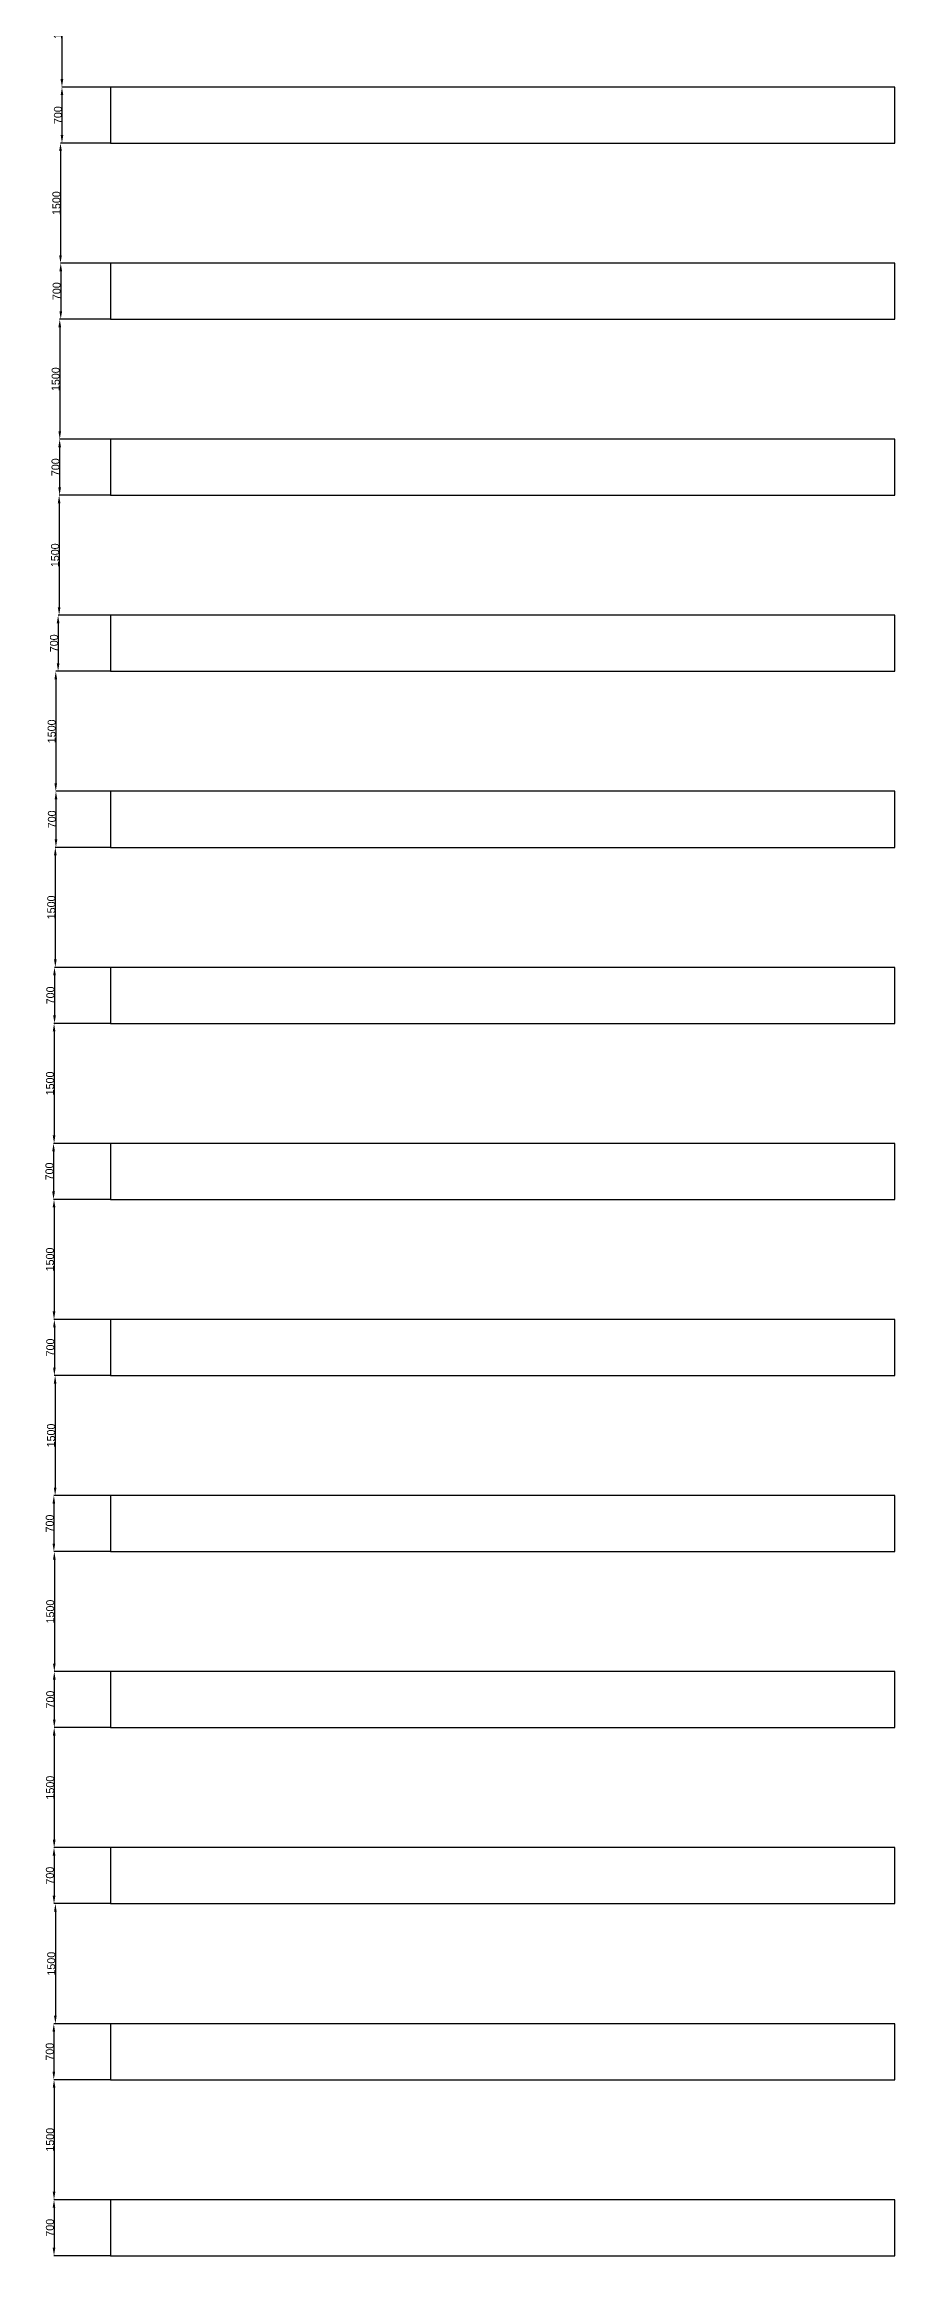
# Model space of a CAD drawing. Header units: metres. Extents: x -5726 to 4900, y -48850 to 48850.
# Drawn here: x -5726 to 4900, y -4750 to 22886 of the extents above; entities that cross this region are included whole.
import ezdxf

# ---------------------------------------------------------------- set-up
doc = ezdxf.new("R2010")
doc.units = ezdxf.units.M
doc.dimstyles.new('Barreal_Dimension', dxfattribs={"dimtxt": 100, "dimasz": 100, "dimexe": 1.25, "dimexo": 0.625, "dimtad": 1, "dimtxsty": 'Standard', "dimcen": 2.5, "dimadec": 0, "dimazin": 0, "dimtfac": 1, "dimtmove": 0, "dimatfit": 3, "dimfxl": 1, "dimarcsym": 0})

# ---------------------------------------------------------------- blocks, each defined once
blk = doc.blocks.new('*D23')
at = {"color": 0, "lineweight": -2, "transparency": 16777216}
for p, q in [((-4901, 23850), (-5507, 23850)), ((-5505, 23750), (-5505, 22450)), ((-4901, 22350), (-5507, 22350))]:
    blk.add_line(p, q, dxfattribs=at)
at = {"color": 0, "transparency": 16777216}
for points in [[(-5522, 23750), (-5489, 23750), (-5505, 23850)], [(-5522, 22450), (-5489, 22450), (-5505, 22350)]]:
    blk.add_solid(points, dxfattribs=at)
at = {"layer": 'Defpoints', "color": 0, "transparency": 16777216}
for p in [(-4900, 23850), (-5505, 22350), (-4900, 22350)]:
    blk.add_point(p, dxfattribs=at)
at = {"color": 0, "transparency": 16777216, "insert": (-5556, 23100), "char_height": 100, "attachment_point": 5, "rotation": 90}
blk.add_mtext('1500', dxfattribs=at)
blk = doc.blocks.new('*D24')
at = {"color": 0, "lineweight": -2, "transparency": 16777216}
for p, q in [((-4901, 22350), (-5506, 22350)), ((-5505, 22250), (-5505, 21750)), ((-4901, 21650), (-5506, 21650))]:
    blk.add_line(p, q, dxfattribs=at)
at = {"color": 0, "transparency": 16777216}
for points in [[(-5521, 22250), (-5488, 22250), (-5505, 22350)], [(-5521, 21750), (-5488, 21750), (-5505, 21650)]]:
    blk.add_solid(points, dxfattribs=at)
at = {"layer": 'Defpoints', "color": 0, "transparency": 16777216}
for p in [(-4900, 22350), (-5505, 21650), (-4900, 21650)]:
    blk.add_point(p, dxfattribs=at)
at = {"color": 0, "transparency": 16777216, "insert": (-5555, 22000), "char_height": 100, "attachment_point": 5, "rotation": 90}
blk.add_mtext('700', dxfattribs=at)
blk = doc.blocks.new('*D25')
at = {"color": 0, "lineweight": -2, "transparency": 16777216}
for p, q in [((-4901, 21650), (-5524, 21650)), ((-5523, 21550), (-5523, 20250)), ((-4901, 20150), (-5524, 20150))]:
    blk.add_line(p, q, dxfattribs=at)
at = {"color": 0, "transparency": 16777216}
for points in [[(-5540, 21550), (-5506, 21550), (-5523, 21650)], [(-5540, 20250), (-5506, 20250), (-5523, 20150)]]:
    blk.add_solid(points, dxfattribs=at)
at = {"layer": 'Defpoints', "color": 0, "transparency": 16777216}
for p in [(-4900, 21650), (-5523, 20150), (-4900, 20150)]:
    blk.add_point(p, dxfattribs=at)
at = {"color": 0, "transparency": 16777216, "insert": (-5574, 20900), "char_height": 100, "attachment_point": 5, "rotation": 90}
blk.add_mtext('1500', dxfattribs=at)
blk = doc.blocks.new('*D26')
at = {"color": 0, "lineweight": -2, "transparency": 16777216}
for p, q in [((-4901, 20150), (-5521, 20150)), ((-5520, 20050), (-5520, 19550)), ((-4901, 19450), (-5521, 19450))]:
    blk.add_line(p, q, dxfattribs=at)
at = {"color": 0, "transparency": 16777216}
for points in [[(-5537, 20050), (-5503, 20050), (-5520, 20150)], [(-5537, 19550), (-5503, 19550), (-5520, 19450)]]:
    blk.add_solid(points, dxfattribs=at)
at = {"layer": 'Defpoints', "color": 0, "transparency": 16777216}
for p in [(-4900, 20150), (-5520, 19450), (-4900, 19450)]:
    blk.add_point(p, dxfattribs=at)
at = {"color": 0, "transparency": 16777216, "insert": (-5571, 19800), "char_height": 100, "attachment_point": 5, "rotation": 90}
blk.add_mtext('700', dxfattribs=at)
blk = doc.blocks.new('*D27')
at = {"color": 0, "lineweight": -2, "transparency": 16777216}
for p, q in [((-4901, 19450), (-5534, 19450)), ((-5532, 19350), (-5532, 18050)), ((-4901, 17950), (-5534, 17950))]:
    blk.add_line(p, q, dxfattribs=at)
at = {"color": 0, "transparency": 16777216}
for points in [[(-5549, 19350), (-5516, 19350), (-5532, 19450)], [(-5549, 18050), (-5516, 18050), (-5532, 17950)]]:
    blk.add_solid(points, dxfattribs=at)
at = {"layer": 'Defpoints', "color": 0, "transparency": 16777216}
for p in [(-4900, 19450), (-5532, 17950), (-4900, 17950)]:
    blk.add_point(p, dxfattribs=at)
at = {"color": 0, "transparency": 16777216, "insert": (-5583, 18700), "char_height": 100, "attachment_point": 5, "rotation": 90}
blk.add_mtext('1500', dxfattribs=at)
blk = doc.blocks.new('*D28')
at = {"color": 0, "lineweight": -2, "transparency": 16777216}
for p, q in [((-4901, 17950), (-5535, 17950)), ((-5534, 17850), (-5534, 17350)), ((-4901, 17250), (-5535, 17250))]:
    blk.add_line(p, q, dxfattribs=at)
at = {"color": 0, "transparency": 16777216}
for points in [[(-5551, 17850), (-5517, 17850), (-5534, 17950)], [(-5551, 17350), (-5517, 17350), (-5534, 17250)]]:
    blk.add_solid(points, dxfattribs=at)
at = {"layer": 'Defpoints', "color": 0, "transparency": 16777216}
for p in [(-4900, 17950), (-5534, 17250), (-4900, 17250)]:
    blk.add_point(p, dxfattribs=at)
at = {"color": 0, "transparency": 16777216, "insert": (-5585, 17600), "char_height": 100, "attachment_point": 5, "rotation": 90}
blk.add_mtext('700', dxfattribs=at)
blk = doc.blocks.new('*D29')
at = {"color": 0, "lineweight": -2, "transparency": 16777216}
for p, q in [((-4901, 17250), (-5541, 17250)), ((-5540, 17150), (-5540, 15850)), ((-4901, 15750), (-5541, 15750))]:
    blk.add_line(p, q, dxfattribs=at)
at = {"color": 0, "transparency": 16777216}
for points in [[(-5557, 17150), (-5524, 17150), (-5540, 17250)], [(-5557, 15850), (-5524, 15850), (-5540, 15750)]]:
    blk.add_solid(points, dxfattribs=at)
at = {"layer": 'Defpoints', "color": 0, "transparency": 16777216}
for p in [(-4900, 17250), (-5540, 15750), (-4900, 15750)]:
    blk.add_point(p, dxfattribs=at)
at = {"color": 0, "transparency": 16777216, "insert": (-5591, 16500), "char_height": 100, "attachment_point": 5, "rotation": 90}
blk.add_mtext('1500', dxfattribs=at)
blk = doc.blocks.new('*D30')
at = {"color": 0, "lineweight": -2, "transparency": 16777216}
for p, q in [((-4901, 15750), (-5554, 15750)), ((-5553, 15650), (-5553, 15150)), ((-4901, 15050), (-5554, 15050))]:
    blk.add_line(p, q, dxfattribs=at)
at = {"color": 0, "transparency": 16777216}
for points in [[(-5570, 15650), (-5536, 15650), (-5553, 15750)], [(-5570, 15150), (-5536, 15150), (-5553, 15050)]]:
    blk.add_solid(points, dxfattribs=at)
at = {"layer": 'Defpoints', "color": 0, "transparency": 16777216}
for p in [(-4900, 15750), (-5553, 15050), (-4900, 15050)]:
    blk.add_point(p, dxfattribs=at)
at = {"color": 0, "transparency": 16777216, "insert": (-5604, 15400), "char_height": 100, "attachment_point": 5, "rotation": 90}
blk.add_mtext('700', dxfattribs=at)
blk = doc.blocks.new('*D31')
at = {"color": 0, "lineweight": -2, "transparency": 16777216}
for p, q in [((-4901, 15050), (-5583, 15050)), ((-5582, 14950), (-5582, 13650)), ((-4901, 13550), (-5583, 13550))]:
    blk.add_line(p, q, dxfattribs=at)
at = {"color": 0, "transparency": 16777216}
for points in [[(-5599, 14950), (-5566, 14950), (-5582, 15050)], [(-5599, 13650), (-5566, 13650), (-5582, 13550)]]:
    blk.add_solid(points, dxfattribs=at)
at = {"layer": 'Defpoints', "color": 0, "transparency": 16777216}
for p in [(-4900, 15050), (-5582, 13550), (-4900, 13550)]:
    blk.add_point(p, dxfattribs=at)
at = {"color": 0, "transparency": 16777216, "insert": (-5633, 14300), "char_height": 100, "attachment_point": 5, "rotation": 90}
blk.add_mtext('1500', dxfattribs=at)
blk = doc.blocks.new('*D32')
at = {"color": 0, "lineweight": -2, "transparency": 16777216}
for p, q in [((-4901, 13550), (-5581, 13550)), ((-5580, 13450), (-5580, 12950)), ((-4901, 12850), (-5581, 12850))]:
    blk.add_line(p, q, dxfattribs=at)
at = {"color": 0, "transparency": 16777216}
for points in [[(-5596, 13450), (-5563, 13450), (-5580, 13550)], [(-5596, 12950), (-5563, 12950), (-5580, 12850)]]:
    blk.add_solid(points, dxfattribs=at)
at = {"layer": 'Defpoints', "color": 0, "transparency": 16777216}
for p in [(-4900, 13550), (-5580, 12850), (-4900, 12850)]:
    blk.add_point(p, dxfattribs=at)
at = {"color": 0, "transparency": 16777216, "insert": (-5630, 13200), "char_height": 100, "attachment_point": 5, "rotation": 90}
blk.add_mtext('700', dxfattribs=at)
blk = doc.blocks.new('*D33')
at = {"color": 0, "lineweight": -2, "transparency": 16777216}
for p, q in [((-4901, 12850), (-5589, 12850)), ((-5588, 12750), (-5588, 11450)), ((-4901, 11350), (-5589, 11350))]:
    blk.add_line(p, q, dxfattribs=at)
at = {"color": 0, "transparency": 16777216}
for points in [[(-5604, 12750), (-5571, 12750), (-5588, 12850)], [(-5604, 11450), (-5571, 11450), (-5588, 11350)]]:
    blk.add_solid(points, dxfattribs=at)
at = {"layer": 'Defpoints', "color": 0, "transparency": 16777216}
for p in [(-4900, 12850), (-5588, 11350), (-4900, 11350)]:
    blk.add_point(p, dxfattribs=at)
at = {"color": 0, "transparency": 16777216, "insert": (-5638, 12100), "char_height": 100, "attachment_point": 5, "rotation": 90}
blk.add_mtext('1500', dxfattribs=at)
blk = doc.blocks.new('*D34')
at = {"color": 0, "lineweight": -2, "transparency": 16777216}
for p, q in [((-4901, 11350), (-5599, 11350)), ((-5598, 11250), (-5598, 10750)), ((-4901, 10650), (-5599, 10650))]:
    blk.add_line(p, q, dxfattribs=at)
at = {"color": 0, "transparency": 16777216}
for points in [[(-5615, 11250), (-5581, 11250), (-5598, 11350)], [(-5615, 10750), (-5581, 10750), (-5598, 10650)]]:
    blk.add_solid(points, dxfattribs=at)
at = {"layer": 'Defpoints', "color": 0, "transparency": 16777216}
for p in [(-4900, 11350), (-5598, 10650), (-4900, 10650)]:
    blk.add_point(p, dxfattribs=at)
at = {"color": 0, "transparency": 16777216, "insert": (-5649, 11000), "char_height": 100, "attachment_point": 5, "rotation": 90}
blk.add_mtext('700', dxfattribs=at)
blk = doc.blocks.new('*D35')
at = {"color": 0, "lineweight": -2, "transparency": 16777216}
for p, q in [((-4901, 10650), (-5605, 10650)), ((-5603, 10550), (-5603, 9250)), ((-4901, 9150), (-5605, 9150))]:
    blk.add_line(p, q, dxfattribs=at)
at = {"color": 0, "transparency": 16777216}
for points in [[(-5620, 10550), (-5587, 10550), (-5603, 10650)], [(-5620, 9250), (-5587, 9250), (-5603, 9150)]]:
    blk.add_solid(points, dxfattribs=at)
at = {"layer": 'Defpoints', "color": 0, "transparency": 16777216}
for p in [(-4900, 10650), (-5603, 9150), (-4900, 9150)]:
    blk.add_point(p, dxfattribs=at)
at = {"color": 0, "transparency": 16777216, "insert": (-5654, 9900), "char_height": 100, "attachment_point": 5, "rotation": 90}
blk.add_mtext('1500', dxfattribs=at)
blk = doc.blocks.new('*D36')
at = {"color": 0, "lineweight": -2, "transparency": 16777216}
for p, q in [((-4901, 9150), (-5611, 9150)), ((-5610, 9050), (-5610, 8550)), ((-4901, 8450), (-5611, 8450))]:
    blk.add_line(p, q, dxfattribs=at)
at = {"color": 0, "transparency": 16777216}
for points in [[(-5627, 9050), (-5593, 9050), (-5610, 9150)], [(-5627, 8550), (-5593, 8550), (-5610, 8450)]]:
    blk.add_solid(points, dxfattribs=at)
at = {"layer": 'Defpoints', "color": 0, "transparency": 16777216}
for p in [(-4900, 9150), (-5610, 8450), (-4900, 8450)]:
    blk.add_point(p, dxfattribs=at)
at = {"color": 0, "transparency": 16777216, "insert": (-5661, 8800), "char_height": 100, "attachment_point": 5, "rotation": 90}
blk.add_mtext('700', dxfattribs=at)
blk = doc.blocks.new('*D37')
at = {"color": 0, "lineweight": -2, "transparency": 16777216}
for p, q in [((-4901, 8450), (-5605, 8450)), ((-5604, 8350), (-5604, 7050)), ((-4901, 6950), (-5605, 6950))]:
    blk.add_line(p, q, dxfattribs=at)
at = {"color": 0, "transparency": 16777216}
for points in [[(-5621, 8350), (-5587, 8350), (-5604, 8450)], [(-5621, 7050), (-5587, 7050), (-5604, 6950)]]:
    blk.add_solid(points, dxfattribs=at)
at = {"layer": 'Defpoints', "color": 0, "transparency": 16777216}
for p in [(-4900, 8450), (-5604, 6950), (-4900, 6950)]:
    blk.add_point(p, dxfattribs=at)
at = {"color": 0, "transparency": 16777216, "insert": (-5655, 7700), "char_height": 100, "attachment_point": 5, "rotation": 90}
blk.add_mtext('1500', dxfattribs=at)
blk = doc.blocks.new('*D38')
at = {"color": 0, "lineweight": -2, "transparency": 16777216}
for p, q in [((-4901, 6950), (-5601, 6950)), ((-5600, 6850), (-5600, 6350)), ((-4901, 6250), (-5601, 6250))]:
    blk.add_line(p, q, dxfattribs=at)
at = {"color": 0, "transparency": 16777216}
for points in [[(-5616, 6850), (-5583, 6850), (-5600, 6950)], [(-5616, 6350), (-5583, 6350), (-5600, 6250)]]:
    blk.add_solid(points, dxfattribs=at)
at = {"layer": 'Defpoints', "color": 0, "transparency": 16777216}
for p in [(-4900, 6950), (-5600, 6250), (-4900, 6250)]:
    blk.add_point(p, dxfattribs=at)
at = {"color": 0, "transparency": 16777216, "insert": (-5650, 6600), "char_height": 100, "attachment_point": 5, "rotation": 90}
blk.add_mtext('700', dxfattribs=at)
blk = doc.blocks.new('*D39')
at = {"color": 0, "lineweight": -2, "transparency": 16777216}
for p, q in [((-4901, 6250), (-5591, 6250)), ((-5590, 6150), (-5590, 4850)), ((-4901, 4750), (-5591, 4750))]:
    blk.add_line(p, q, dxfattribs=at)
at = {"color": 0, "transparency": 16777216}
for points in [[(-5607, 6150), (-5574, 6150), (-5590, 6250)], [(-5607, 4850), (-5574, 4850), (-5590, 4750)]]:
    blk.add_solid(points, dxfattribs=at)
at = {"layer": 'Defpoints', "color": 0, "transparency": 16777216}
for p in [(-4900, 6250), (-5590, 4750), (-4900, 4750)]:
    blk.add_point(p, dxfattribs=at)
at = {"color": 0, "transparency": 16777216, "insert": (-5641, 5500), "char_height": 100, "attachment_point": 5, "rotation": 90}
blk.add_mtext('1500', dxfattribs=at)
blk = doc.blocks.new('*D40')
at = {"color": 0, "lineweight": -2, "transparency": 16777216}
for p, q in [((-4901, 4750), (-5608, 4750)), ((-5606, 4650), (-5606, 4150)), ((-4901, 4050), (-5608, 4050))]:
    blk.add_line(p, q, dxfattribs=at)
at = {"color": 0, "transparency": 16777216}
for points in [[(-5623, 4650), (-5590, 4650), (-5606, 4750)], [(-5623, 4150), (-5590, 4150), (-5606, 4050)]]:
    blk.add_solid(points, dxfattribs=at)
at = {"layer": 'Defpoints', "color": 0, "transparency": 16777216}
for p in [(-4900, 4750), (-5606, 4050), (-4900, 4050)]:
    blk.add_point(p, dxfattribs=at)
at = {"color": 0, "transparency": 16777216, "insert": (-5657, 4400), "char_height": 100, "attachment_point": 5, "rotation": 90}
blk.add_mtext('700', dxfattribs=at)
blk = doc.blocks.new('*D41')
at = {"color": 0, "lineweight": -2, "transparency": 16777216}
for p, q in [((-4901, 4050), (-5602, 4050)), ((-5600, 3950), (-5600, 2650)), ((-4901, 2550), (-5602, 2550))]:
    blk.add_line(p, q, dxfattribs=at)
at = {"color": 0, "transparency": 16777216}
for points in [[(-5617, 3950), (-5584, 3950), (-5600, 4050)], [(-5617, 2650), (-5584, 2650), (-5600, 2550)]]:
    blk.add_solid(points, dxfattribs=at)
at = {"layer": 'Defpoints', "color": 0, "transparency": 16777216}
for p in [(-4900, 4050), (-5600, 2550), (-4900, 2550)]:
    blk.add_point(p, dxfattribs=at)
at = {"color": 0, "transparency": 16777216, "insert": (-5651, 3300), "char_height": 100, "attachment_point": 5, "rotation": 90}
blk.add_mtext('1500', dxfattribs=at)
blk = doc.blocks.new('*D42')
at = {"color": 0, "lineweight": -2, "transparency": 16777216}
for p, q in [((-4901, 2550), (-5602, 2550)), ((-5601, 2450), (-5601, 1950)), ((-4901, 1850), (-5602, 1850))]:
    blk.add_line(p, q, dxfattribs=at)
at = {"color": 0, "transparency": 16777216}
for points in [[(-5617, 2450), (-5584, 2450), (-5601, 2550)], [(-5617, 1950), (-5584, 1950), (-5601, 1850)]]:
    blk.add_solid(points, dxfattribs=at)
at = {"layer": 'Defpoints', "color": 0, "transparency": 16777216}
for p in [(-4900, 2550), (-5601, 1850), (-4900, 1850)]:
    blk.add_point(p, dxfattribs=at)
at = {"color": 0, "transparency": 16777216, "insert": (-5651, 2200), "char_height": 100, "attachment_point": 5, "rotation": 90}
blk.add_mtext('700', dxfattribs=at)
blk = doc.blocks.new('*D43')
at = {"color": 0, "lineweight": -2, "transparency": 16777216}
for p, q in [((-4901, 1850), (-5603, 1850)), ((-5602, 1750), (-5602, 450)), ((-4901, 350), (-5603, 350))]:
    blk.add_line(p, q, dxfattribs=at)
at = {"color": 0, "transparency": 16777216}
for points in [[(-5619, 1750), (-5585, 1750), (-5602, 1850)], [(-5619, 450), (-5585, 450), (-5602, 350)]]:
    blk.add_solid(points, dxfattribs=at)
at = {"layer": 'Defpoints', "color": 0, "transparency": 16777216}
for p in [(-4900, 1850), (-5602, 350), (-4900, 350)]:
    blk.add_point(p, dxfattribs=at)
at = {"color": 0, "transparency": 16777216, "insert": (-5653, 1100), "char_height": 100, "attachment_point": 5, "rotation": 90}
blk.add_mtext('1500', dxfattribs=at)
blk = doc.blocks.new('*D44')
at = {"color": 0, "lineweight": -2, "transparency": 16777216}
for p, q in [((-4901, 350), (-5605, 350)), ((-5604, 250), (-5604, -250)), ((-4901, -350), (-5605, -350))]:
    blk.add_line(p, q, dxfattribs=at)
at = {"color": 0, "transparency": 16777216}
for points in [[(-5621, 250), (-5587, 250), (-5604, 350)], [(-5621, -250), (-5587, -250), (-5604, -350)]]:
    blk.add_solid(points, dxfattribs=at)
at = {"layer": 'Defpoints', "color": 0, "transparency": 16777216}
for p in [(-4900, 350), (-5604, -350), (-4900, -350)]:
    blk.add_point(p, dxfattribs=at)
at = {"color": 0, "transparency": 16777216, "insert": (-5655, 0), "char_height": 100, "attachment_point": 5, "rotation": 90}
blk.add_mtext('700', dxfattribs=at)
blk = doc.blocks.new('*D45')
at = {"color": 0, "lineweight": -2, "transparency": 16777216}
for p, q in [((-4901, -350), (-5589, -350)), ((-5587, -450), (-5587, -1750)), ((-4901, -1850), (-5589, -1850))]:
    blk.add_line(p, q, dxfattribs=at)
at = {"color": 0, "transparency": 16777216}
for points in [[(-5604, -450), (-5571, -450), (-5587, -350)], [(-5604, -1750), (-5571, -1750), (-5587, -1850)]]:
    blk.add_solid(points, dxfattribs=at)
at = {"layer": 'Defpoints', "color": 0, "transparency": 16777216}
for p in [(-4900, -350), (-5587, -1850), (-4900, -1850)]:
    blk.add_point(p, dxfattribs=at)
at = {"color": 0, "transparency": 16777216, "insert": (-5638, -1100), "char_height": 100, "attachment_point": 5, "rotation": 90}
blk.add_mtext('1500', dxfattribs=at)
blk = doc.blocks.new('*D46')
at = {"color": 0, "lineweight": -2, "transparency": 16777216}
for p, q in [((-4901, -1850), (-5608, -1850)), ((-5607, -1950), (-5607, -2450)), ((-4901, -2550), (-5608, -2550))]:
    blk.add_line(p, q, dxfattribs=at)
at = {"color": 0, "transparency": 16777216}
for points in [[(-5623, -1950), (-5590, -1950), (-5607, -1850)], [(-5623, -2450), (-5590, -2450), (-5607, -2550)]]:
    blk.add_solid(points, dxfattribs=at)
at = {"layer": 'Defpoints', "color": 0, "transparency": 16777216}
for p in [(-4900, -1850), (-5607, -2550), (-4900, -2550)]:
    blk.add_point(p, dxfattribs=at)
at = {"color": 0, "transparency": 16777216, "insert": (-5657, -2200), "char_height": 100, "attachment_point": 5, "rotation": 90}
blk.add_mtext('700', dxfattribs=at)
blk = doc.blocks.new('*D47')
at = {"color": 0, "lineweight": -2, "transparency": 16777216}
for p, q in [((-4901, -2550), (-5605, -2550)), ((-5604, -2650), (-5604, -3950)), ((-4901, -4050), (-5605, -4050))]:
    blk.add_line(p, q, dxfattribs=at)
at = {"color": 0, "transparency": 16777216}
for points in [[(-5620, -2650), (-5587, -2650), (-5604, -2550)], [(-5620, -3950), (-5587, -3950), (-5604, -4050)]]:
    blk.add_solid(points, dxfattribs=at)
at = {"layer": 'Defpoints', "color": 0, "transparency": 16777216}
for p in [(-4900, -2550), (-5604, -4050), (-4900, -4050)]:
    blk.add_point(p, dxfattribs=at)
at = {"color": 0, "transparency": 16777216, "insert": (-5654, -3300), "char_height": 100, "attachment_point": 5, "rotation": 90}
blk.add_mtext('1500', dxfattribs=at)
blk = doc.blocks.new('*D48')
at = {"color": 0, "lineweight": -2, "transparency": 16777216}
for p, q in [((-4901, -4050), (-5605, -4050)), ((-5604, -4150), (-5604, -4650)), ((-4901, -4750), (-5605, -4750))]:
    blk.add_line(p, q, dxfattribs=at)
at = {"color": 0, "transparency": 16777216}
for points in [[(-5621, -4150), (-5588, -4150), (-5604, -4050)], [(-5621, -4650), (-5588, -4650), (-5604, -4750)]]:
    blk.add_solid(points, dxfattribs=at)
at = {"layer": 'Defpoints', "color": 0, "transparency": 16777216}
for p in [(-4900, -4050), (-5604, -4750), (-4900, -4750)]:
    blk.add_point(p, dxfattribs=at)
at = {"color": 0, "transparency": 16777216, "insert": (-5655, -4400), "char_height": 100, "attachment_point": 5, "rotation": 90}
blk.add_mtext('700', dxfattribs=at)

msp = doc.modelspace()

# ---------------------------------------------------------------- linework, layer by layer
at = {"color": 1}
for points in [[(-4900, 21650, 0), (4900, 21650, 0), (4900, 22350, 0), (-4900, 22350, 0)], [(-4900, 19450, 0), (4900, 19450, 0), (4900, 20150, 0), (-4900, 20150, 0)], [(-4900, 17250, 0), (4900, 17250, 0), (4900, 17950, 0), (-4900, 17950, 0)], [(-4900, 15050, 0), (4900, 15050, 0), (4900, 15750, 0), (-4900, 15750, 0)], [(-4900, 12850, 0), (4900, 12850, 0), (4900, 13550, 0), (-4900, 13550, 0)], [(-4900, 10650, 0), (4900, 10650, 0), (4900, 11350, 0), (-4900, 11350, 0)], [(-4900, 8450, 0), (4900, 8450, 0), (4900, 9150, 0), (-4900, 9150, 0)], [(-4900, 6250, 0), (4900, 6250, 0), (4900, 6950, 0), (-4900, 6950, 0)], [(-4900, 4050, 0), (4900, 4050, 0), (4900, 4750, 0), (-4900, 4750, 0)], [(-4900, 1850, 0), (4900, 1850, 0), (4900, 2550, 0), (-4900, 2550, 0)], [(-4900, -350, 0), (4900, -350, 0), (4900, 350, 0), (-4900, 350, 0)], [(-4900, -2550, 0), (4900, -2550, 0), (4900, -1850, 0), (-4900, -1850, 0)], [(-4900, -4750, 0), (4900, -4750, 0), (4900, -4050, 0), (-4900, -4050, 0)]]:
    msp.add_polyline3d(points, close=True, dxfattribs=at)

# ---------------------------------------------------------------- dimensions: what is measured, and where the dimension line sits
for base, p1, p2, picture, middle in [((-5505.431, 22350), (-4900, 23850), (-4900, 22350), '*D23', (-5556.056, 23100)), ((-5504.698, 21650), (-4900, 22350), (-4900, 21650), '*D24', (-5555.323, 22000)), ((-5523.152, 20150), (-4900, 21650), (-4900, 20150), '*D25', (-5573.777, 20900)), ((-5520.052, 19450), (-4900, 20150), (-4900, 19450), '*D26', (-5570.677, 19800)), ((-5532.388, 17950), (-4900, 19450), (-4900, 17950), '*D27', (-5583.013, 18700)), ((-5533.974, 17250), (-4900, 17950), (-4900, 17250), '*D28', (-5584.599, 17600)), ((-5540.227, 15750), (-4900, 17250), (-4900, 15750), '*D29', (-5590.852, 16500)), ((-5553.159, 15050), (-4900, 15750), (-4900, 15050), '*D30', (-5603.784, 15400)), ((-5582.167, 13550), (-4900, 15050), (-4900, 13550), '*D31', (-5632.792, 14300)), ((-5579.627, 12850), (-4900, 13550), (-4900, 12850), '*D32', (-5630.252, 13200)), ((-5587.764, 11350), (-4900, 12850), (-4900, 11350), '*D33', (-5638.389, 12100)), ((-5597.905, 10650), (-4900, 11350), (-4900, 10650), '*D34', (-5648.53, 11000)), ((-5603.298, 9150), (-4900, 10650), (-4900, 9150), '*D35', (-5653.923, 9900)), ((-5610.07, 8450), (-4900, 9150), (-4900, 8450), '*D36', (-5660.695, 8800)), ((-5604.08, 6950), (-4900, 8450), (-4900, 6950), '*D37', (-5654.705, 7700)), ((-5599.582, 6250), (-4900, 6950), (-4900, 6250), '*D38', (-5650.207, 6600)), ((-5590.19, 4750), (-4900, 6250), (-4900, 4750), '*D39', (-5640.815, 5500)), ((-5606.487, 4050), (-4900, 4750), (-4900, 4050), '*D40', (-5657.112, 4400)), ((-5600.321, 2550), (-4900, 4050), (-4900, 2550), '*D41', (-5650.946, 3300)), ((-5600.708, 1850), (-4900, 2550), (-4900, 1850), '*D42', (-5651.333, 2200)), ((-5602.151, 350), (-4900, 1850), (-4900, 350), '*D43', (-5652.776, 1100)), ((-5604.122, -350), (-4900, 350), (-4900, -350), '*D44', (-5654.747, 0)), ((-5587.268, -1850), (-4900, -350), (-4900, -1850), '*D45', (-5637.893, -1100)), ((-5606.601, -2550), (-4900, -1850), (-4900, -2550), '*D46', (-5657.226, -2200)), ((-5603.589, -4050), (-4900, -2550), (-4900, -4050), '*D47', (-5654.214, -3300)), ((-5604.179, -4750), (-4900, -4050), (-4900, -4750), '*D48', (-5654.804, -4400))]:
    dim = msp.add_linear_dim(base=base, p1=p1, p2=p2, angle=90, dimstyle='Barreal_Dimension')
    dim.commit()
    dim.dimension.update_dxf_attribs({"geometry": picture, "text_midpoint": middle})

doc.saveas('drawing.dxf')
